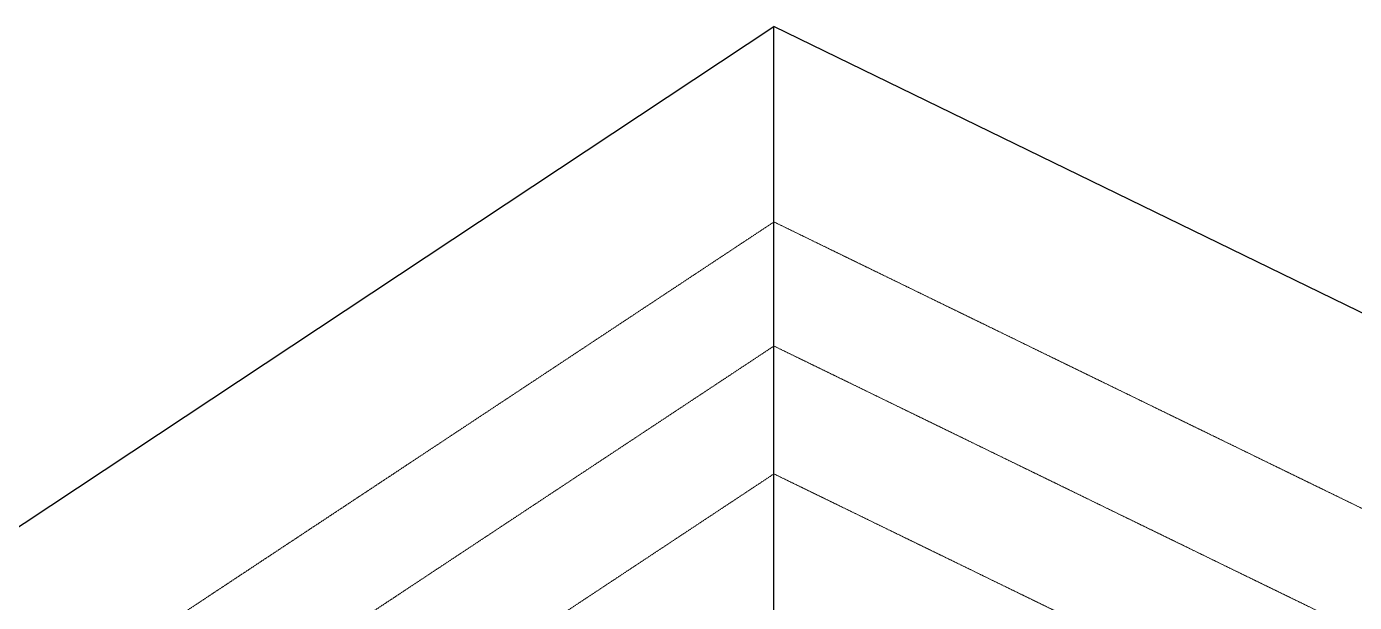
# Model space of a CAD drawing. Header units: inches. Extents: x -4071 to 5659, y -7640 to 11458.
# Drawn here: x 2540 to 3703, y -2002 to -1498 of the extents above; entities that cross this region are included whole.
import ezdxf

# ---------------------------------------------------------------- set-up
doc = ezdxf.new("R2010")
doc.units = ezdxf.units.IN
doc.header["$MEASUREMENT"] = 0
doc.linetypes.add('Grid Line 1_2_', pattern=[0.875, 0.5, -0.125, 0.125, -0.125])
doc.layers.add('A-FLOR-LEVL', color=51, linetype='Continuous', lineweight=9)
doc.layers.add('G-ANNO-SYMB', color=111, linetype='Continuous', lineweight=30)

msp = doc.modelspace()

# ---------------------------------------------------------------- linework, layer by layer
at = {"layer": 'A-FLOR-LEVL', "linetype": 'Grid Line 1_2_'}
for p, q in [((3194.425, -1669.279), (1797.766, -2593.888)), ((5138.939, -2616.529), (3194.425, -1669.279)), ((3194.425, -1777.93), (1797.766, -2702.538)), ((5138.939, -2725.179), (3194.425, -1777.93)), ((3194.425, -1889.872), (1797.766, -2814.481)), ((4144.151, -2352.521), (3194.425, -1889.872))]:
    msp.add_line(p, q, dxfattribs=at)
at = {"layer": 'G-ANNO-SYMB'}
for p in [(1797.766, -2422.836), (3194.425, -2123.745), (5138.939, -2445.477)]:
    msp.add_line(p, (3194.425, -1498.227), dxfattribs=at)

doc.saveas('drawing.dxf')
